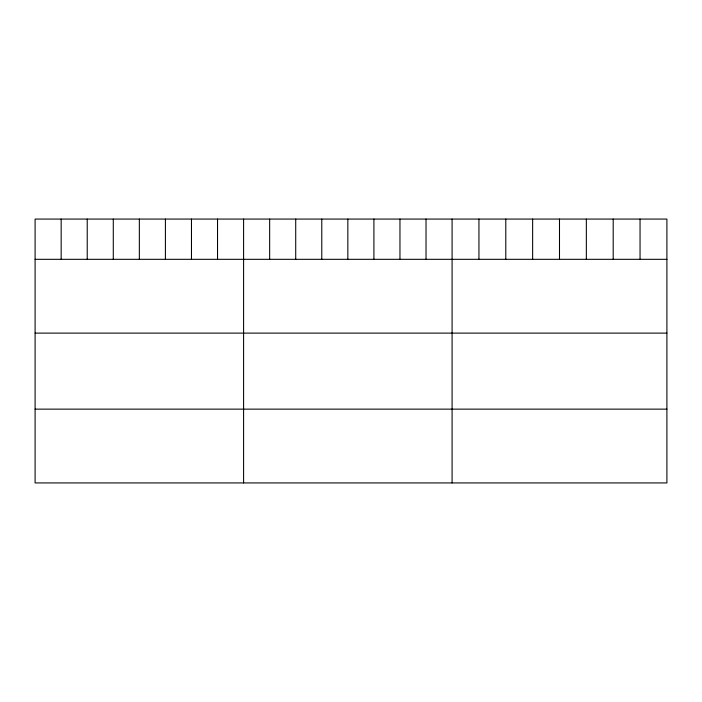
<?xml version="1.0" encoding="UTF-8"?>
<svg xmlns="http://www.w3.org/2000/svg" width="702" height="702" viewBox="0 0 702 702"><rect width="100%" height="100%" fill="white"/><g stroke="black" fill="none" stroke-linecap="round" stroke-linejoin="round"><path stroke-width="1.05" d="M666.9 259.319L666.9 482.932L35.1 482.932L35.1 219.068L666.9 219.068L666.9 259.319L35.1 259.319M35.1 333.117L666.9 333.117M35.1 409.143L666.9 409.143M640.048 219.068L640.048 259.319M613.197 219.068L613.197 259.319M586.346 219.068L586.346 259.319M559.494 219.068L559.494 259.319M532.642 219.068L532.642 259.319M505.791 219.068L505.791 259.319M478.939 219.068L478.939 259.319M452.088 219.068L452.088 482.932M426.026 219.068L426.026 259.319M399.964 219.068L399.964 259.319M373.903 219.068L373.903 259.319M347.841 219.068L347.841 259.319M321.779 219.068L321.779 259.319M295.717 219.068L295.717 259.319M269.656 219.068L269.656 259.319M243.594 219.068L243.594 482.932M217.532 219.068L217.532 259.319M191.47 219.068L191.47 259.319M165.409 219.068L165.409 259.319M139.347 219.068L139.347 259.319M113.285 219.068L113.285 259.319M87.224 219.068L87.224 259.319M61.162 219.068L61.162 259.319"/></g></svg>
